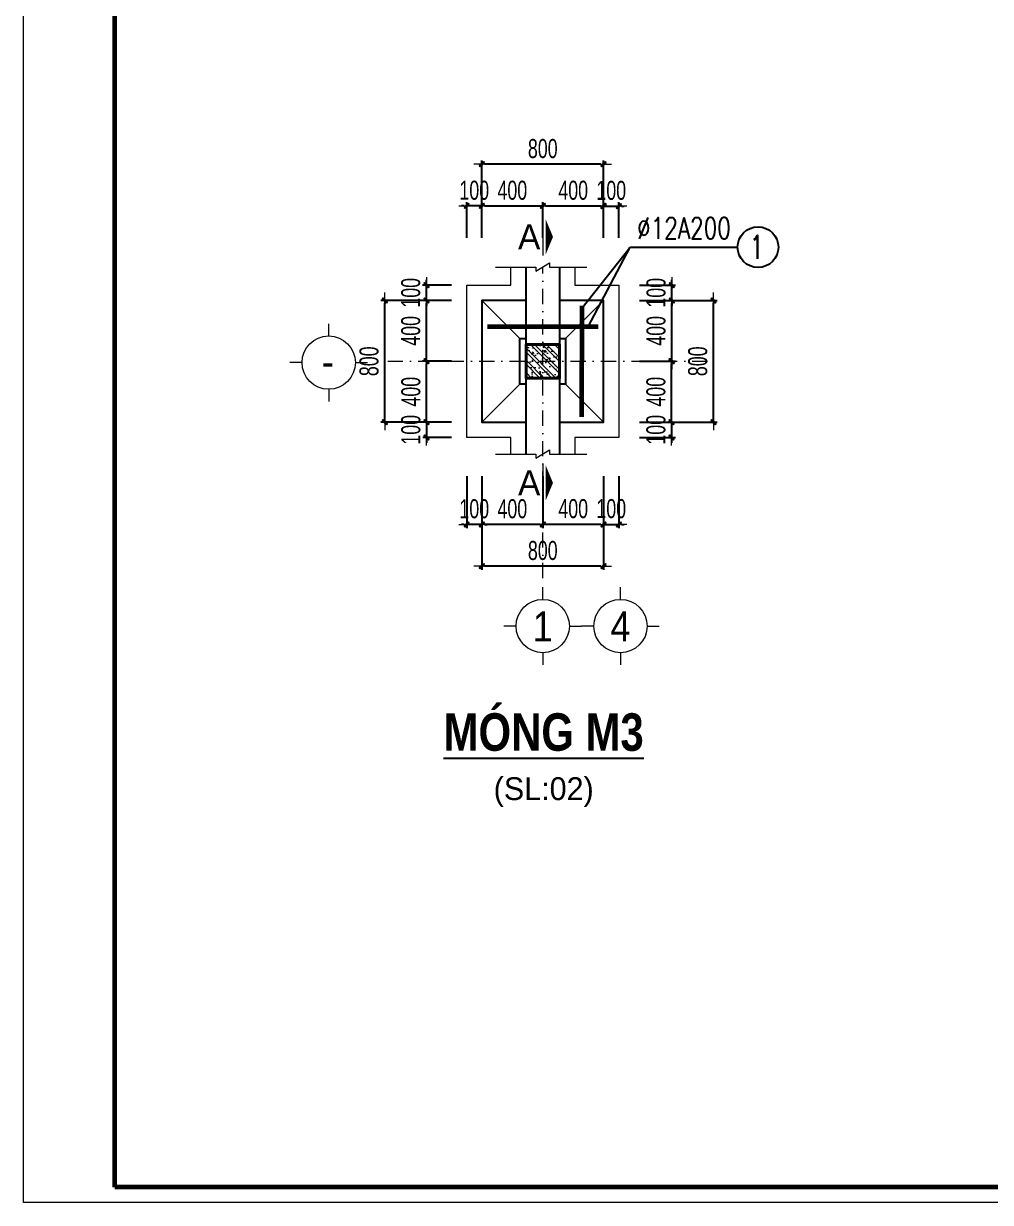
# Model space of a CAD drawing. Header units: millimetres. Extents: x -295047 to 304185, y -728047 to -308748.
# Drawn here: x -125055 to -118702, y -336524 to -328779 of the extents above; entities that cross this region are included whole.
import ezdxf
from ezdxf.enums import TextEntityAlignment as Align

# ---------------------------------------------------------------- set-up
doc = ezdxf.new("R2010")
doc.units = ezdxf.units.MM
doc.header["$MEASUREMENT"] = 0
doc.header["$PDMODE"] = 32
doc.linetypes.add('DASHDOT', pattern=[1, 0.5, -0.25, 0, -0.25])
doc.layers.get('Defpoints').update_dxf_attribs({"color": 1})
for name, color, linetype, lineweight in [('Khungten_LCDI', 7, 'Continuous', 5), ('LC Dim', 8, 'Continuous', 18), ('LC Hatch', 252, 'Continuous', 9), ('LC ISO', 153, 'Continuous', 13), ('LC Khac', 4, 'Continuous', 9), ('LC Net dam2', 6, 'Continuous', 40), ('LC Net dam3', 1, 'Continuous', 60), ('LC Net manh', 219, 'Continuous', 5), ('LC Net thay', 7, 'Continuous', 25), ('LC Net truc', 79, 'DASHDOT', 13), ('LC Text1', 3, 'Continuous', 20), ('LC Text2', 7, 'Continuous', 25)]:
    doc.layers.add(name, color=color, linetype=linetype, lineweight=lineweight)
doc.styles.add('HOATBIF', font='hoatbif.shx', dxfattribs={"width": 0.7})
doc.styles.add('Khungten', font='VHAVAN.TTF', dxfattribs={"width": 0.9, "height": 5000})
doc.styles.add('LC 1', font='VHAVANB.TTF')
doc.styles.add('LC 3', font='vnsimli.shx', dxfattribs={"width": 0.75})
doc.styles.add('LC3', font='VHARIALB.TTF', dxfattribs={"width": 0.8})
doc.styles.add('Title', font='VHBLACK.TTF', dxfattribs={"width": 0.8})
doc.dimstyles.new('1-100(1-50)', dxfattribs={"dimscale": 50, "dimtxt": 2.5, "dimasz": 0.35, "dimexe": 0.5, "dimexo": 0, "dimgap": 0.8, "dimtad": 1, "dimdec": 0, "dimzin": 0, "dimdsep": 46, "dimtxsty": 'HOATBIF', "dimblk1": 'DOT', "dimblk2": 'DOT', "dimsah": 1, "dimcen": -1, "dimdle": 1, "dimclrd": 256, "dimclre": 256, "dimclrt": 4, "dimadec": 3, "dimazin": 2, "dimtfac": 0.333333, "dimtdec": 0, "dimtix": 1, "dimtmove": 2, "dimatfit": 3, "dimldrblk": 'DOT', "dimfxl": 1, "dimtvp": 0.833333, "dimtolj": 1, "dimtzin": 0, "dimarcsym": 0})

# ---------------------------------------------------------------- blocks, each defined once
blk = doc.blocks.new('DOT')
at = {"layer": 'LC Dim'}
blk.add_line((-3, 0), (3, 0), dxfattribs=at)
at = {"layer": 'LC Dim', "color": 4}
blk.add_line((-1, -1), (1, 1), dxfattribs=at)
blk.add_lwpolyline([(0.5, 1), (-1, -0.5), (-0.5, -1), (1, 0.5)], close=True, dxfattribs=at)
blk = doc.blocks.new('*D53')
at = {"layer": 'Defpoints', "color": 0, "ltscale": 2, "transparency": 16777216}
for p in [(-122407.5, -330997.3), (-122242.3, -330997.3), (-122242.3, -331397.3)]:
    blk.add_point(p, dxfattribs=at)
at = {"layer": 'LC Dim', "lineweight": -2, "ltscale": 2, "transparency": 16777216}
for p, q in [((-122242.3, -330997.3), (-122432.5, -330997.3)), ((-122407.5, -331379.8), (-122407.5, -331014.8)), ((-122242.3, -331397.3), (-122432.5, -331397.3))]:
    blk.add_line(p, q, dxfattribs=at)
at = {"layer": 'LC Dim', "lineweight": -2, "ltscale": 2, "transparency": 16777216, "xscale": 17.5, "yscale": 17.5, "zscale": 17.5}
for p, rotation in [((-122407.5, -330997.3), 90), ((-122407.5, -331397.3), 270)]:
    blk.add_blockref('DOT', p, dxfattribs=dict(at, rotation=rotation))
at = {"layer": 'LC Dim', "color": 4, "ltscale": 2, "transparency": 16777216, "insert": (-122510, -331197.3), "char_height": 125, "attachment_point": 5, "rotation": 90, "style": 'HOATBIF'}
blk.add_mtext('\\A1;400', dxfattribs=at)
blk = doc.blocks.new('_Dot')
at = {"color": 0, "linetype": 'ByBlock', "lineweight": -2}
blk.add_line((-0.5, 0), (-1, 0), dxfattribs=at)
at = {"color": 0, "linetype": 'ByBlock', "const_width": 0.5}
blk.add_lwpolyline([(-0.25, 0, 1), (0.25, 0, 1)], format="xyb", close=True, dxfattribs=at)
blk = doc.blocks.new('*D54')
at = {"layer": 'Defpoints', "color": 0, "ltscale": 2, "transparency": 16777216}
for p in [(-122408.4, -330597.3), (-122242.3, -330597.3), (-122242.3, -330997.3)]:
    blk.add_point(p, dxfattribs=at)
at = {"layer": 'LC Dim', "lineweight": -2, "ltscale": 2, "transparency": 16777216}
for p, q in [((-122242.3, -330597.3), (-122433.4, -330597.3)), ((-122408.4, -330979.8), (-122408.4, -330614.8)), ((-122242.3, -330997.3), (-122433.4, -330997.3))]:
    blk.add_line(p, q, dxfattribs=at)
at = {"layer": 'LC Dim', "lineweight": -2, "ltscale": 2, "transparency": 16777216, "xscale": 17.5, "yscale": 17.5, "zscale": 17.5}
for p, rotation in [((-122408.4, -330597.3), 90), ((-122408.4, -330997.3), 270)]:
    blk.add_blockref('DOT', p, dxfattribs=dict(at, rotation=rotation))
at = {"layer": 'LC Dim', "color": 4, "ltscale": 2, "transparency": 16777216, "insert": (-122510.9, -330797.3), "char_height": 125, "attachment_point": 5, "rotation": 90, "style": 'HOATBIF'}
blk.add_mtext('\\A1;400', dxfattribs=at)
blk = doc.blocks.new('*D55')
at = {"layer": 'Defpoints', "color": 0, "ltscale": 2, "transparency": 16777216}
for p in [(-122408.4, -330497.3), (-122242.3, -330497.3), (-122242.3, -330597.3)]:
    blk.add_point(p, dxfattribs=at)
at = {"layer": 'LC Dim', "lineweight": -2, "ltscale": 2, "transparency": 16777216}
for p, q in [((-122408.4, -330479.8), (-122408.4, -330462.3)), ((-122242.3, -330497.3), (-122433.4, -330497.3)), ((-122408.4, -330597.3), (-122408.4, -330497.3)), ((-122242.3, -330597.3), (-122433.4, -330597.3)), ((-122408.4, -330614.8), (-122408.4, -330632.3))]:
    blk.add_line(p, q, dxfattribs=at)
at = {"layer": 'LC Dim', "lineweight": -2, "ltscale": 2, "transparency": 16777216, "xscale": 17.5, "yscale": 17.5, "zscale": 17.5}
for p, rotation in [((-122408.4, -330497.3), 270), ((-122408.4, -330597.3), 90)]:
    blk.add_blockref('DOT', p, dxfattribs=dict(at, rotation=rotation))
at = {"layer": 'LC Dim', "color": 4, "ltscale": 2, "transparency": 16777216, "insert": (-122510.9, -330547.3), "char_height": 125, "attachment_point": 5, "rotation": 90, "style": 'HOATBIF'}
blk.add_mtext('\\A1;100', dxfattribs=at)
blk = doc.blocks.new('*D56')
at = {"layer": 'Defpoints', "color": 0, "ltscale": 2, "transparency": 16777216}
for p in [(-122682.4, -330597.3), (-122242.3, -330597.3), (-122242.3, -331397.3)]:
    blk.add_point(p, dxfattribs=at)
at = {"layer": 'LC Dim', "lineweight": -2, "ltscale": 2, "transparency": 16777216}
for p, q in [((-122242.3, -330597.3), (-122707.4, -330597.3)), ((-122682.4, -331379.8), (-122682.4, -330614.8)), ((-122242.3, -331397.3), (-122707.4, -331397.3))]:
    blk.add_line(p, q, dxfattribs=at)
at = {"layer": 'LC Dim', "lineweight": -2, "ltscale": 2, "transparency": 16777216, "xscale": 17.5, "yscale": 17.5, "zscale": 17.5}
for p, rotation in [((-122682.4, -330597.3), 90), ((-122682.4, -331397.3), 270)]:
    blk.add_blockref('DOT', p, dxfattribs=dict(at, rotation=rotation))
at = {"layer": 'LC Dim', "color": 4, "ltscale": 2, "transparency": 16777216, "insert": (-122784.9, -330997.3), "char_height": 125, "attachment_point": 5, "rotation": 90, "style": 'HOATBIF'}
blk.add_mtext('\\A1;800', dxfattribs=at)
blk = doc.blocks.new('*D57')
at = {"layer": 'Defpoints', "color": 0, "ltscale": 2, "transparency": 16777216}
for p in [(-122242.3, -331397.3), (-122407.5, -331497.3), (-122242.3, -331497.3)]:
    blk.add_point(p, dxfattribs=at)
at = {"layer": 'LC Dim', "lineweight": -2, "ltscale": 2, "transparency": 16777216}
for p, q in [((-122242.3, -331397.3), (-122432.5, -331397.3)), ((-122407.5, -331379.8), (-122407.5, -331362.3)), ((-122407.5, -331397.3), (-122407.5, -331497.3)), ((-122242.3, -331497.3), (-122432.5, -331497.3)), ((-122407.5, -331514.8), (-122407.5, -331532.3))]:
    blk.add_line(p, q, dxfattribs=at)
at = {"layer": 'LC Dim', "lineweight": -2, "ltscale": 2, "transparency": 16777216, "xscale": 17.5, "yscale": 17.5, "zscale": 17.5}
for p, rotation in [((-122407.5, -331397.3), 270), ((-122407.5, -331497.3), 90)]:
    blk.add_blockref('DOT', p, dxfattribs=dict(at, rotation=rotation))
at = {"layer": 'LC Dim', "color": 4, "ltscale": 2, "transparency": 16777216, "insert": (-122510, -331447.3), "char_height": 125, "attachment_point": 5, "rotation": 90, "style": 'HOATBIF'}
blk.add_mtext('\\A1;100', dxfattribs=at)
blk = doc.blocks.new('TTRUC')
at = {"layer": 'LC ISO'}
for p, q in [((0, 6.95), (0, 10.13)), ((-6.95, 0), (-10.13, 0)), ((6.95, 0), (10.13, 0)), ((0, -6.95), (0, -10.13))]:
    blk.add_line(p, q, dxfattribs=at)
at = {"layer": 'LC Net manh'}
blk.add_circle((0, 0), 6.95, dxfattribs=at)
blk = doc.blocks.new('*D58')
at = {"layer": 'Defpoints', "color": 0, "ltscale": 2, "transparency": 16777216}
for p in [(-121008.8, -330997.3), (-120797.4, -330997.3), (-121008.8, -331397.3)]:
    blk.add_point(p, dxfattribs=at)
at = {"layer": 'LC Dim', "lineweight": -2, "ltscale": 2, "transparency": 16777216}
for p, q in [((-121008.8, -330997.3), (-120772.4, -330997.3)), ((-120797.4, -331379.8), (-120797.4, -331014.8)), ((-121008.8, -331397.3), (-120772.4, -331397.3))]:
    blk.add_line(p, q, dxfattribs=at)
at = {"layer": 'LC Dim', "lineweight": -2, "ltscale": 2, "transparency": 16777216, "xscale": 17.5, "yscale": 17.5, "zscale": 17.5}
for p, rotation in [((-120797.4, -330997.3), 90), ((-120797.4, -331397.3), 270)]:
    blk.add_blockref('DOT', p, dxfattribs=dict(at, rotation=rotation))
at = {"layer": 'LC Dim', "color": 4, "ltscale": 2, "transparency": 16777216, "insert": (-120899.9, -331197.3), "char_height": 125, "attachment_point": 5, "rotation": 90, "style": 'HOATBIF'}
blk.add_mtext('\\A1;400', dxfattribs=at)
blk = doc.blocks.new('*D59')
at = {"layer": 'Defpoints', "color": 0, "ltscale": 2, "transparency": 16777216}
for p in [(-121008.8, -330597.3), (-120796.5, -330597.3), (-121008.8, -330997.3)]:
    blk.add_point(p, dxfattribs=at)
at = {"layer": 'LC Dim', "lineweight": -2, "ltscale": 2, "transparency": 16777216}
for p, q in [((-121008.8, -330597.3), (-120771.5, -330597.3)), ((-120796.5, -330979.8), (-120796.5, -330614.8)), ((-121008.8, -330997.3), (-120771.5, -330997.3))]:
    blk.add_line(p, q, dxfattribs=at)
at = {"layer": 'LC Dim', "lineweight": -2, "ltscale": 2, "transparency": 16777216, "xscale": 17.5, "yscale": 17.5, "zscale": 17.5}
for p, rotation in [((-120796.5, -330597.3), 90), ((-120796.5, -330997.3), 270)]:
    blk.add_blockref('DOT', p, dxfattribs=dict(at, rotation=rotation))
at = {"layer": 'LC Dim', "color": 4, "ltscale": 2, "transparency": 16777216, "insert": (-120899, -330797.3), "char_height": 125, "attachment_point": 5, "rotation": 90, "style": 'HOATBIF'}
blk.add_mtext('\\A1;400', dxfattribs=at)
blk = doc.blocks.new('*D60')
at = {"layer": 'Defpoints', "color": 0, "ltscale": 2, "transparency": 16777216}
for p in [(-121008.8, -330497.3), (-120796.5, -330497.3), (-121008.8, -330597.3)]:
    blk.add_point(p, dxfattribs=at)
at = {"layer": 'LC Dim', "lineweight": -2, "ltscale": 2, "transparency": 16777216}
for p, q in [((-120796.5, -330479.8), (-120796.5, -330462.3)), ((-121008.8, -330497.3), (-120771.5, -330497.3)), ((-120796.5, -330597.3), (-120796.5, -330497.3)), ((-121008.8, -330597.3), (-120771.5, -330597.3)), ((-120796.5, -330614.8), (-120796.5, -330632.3))]:
    blk.add_line(p, q, dxfattribs=at)
at = {"layer": 'LC Dim', "lineweight": -2, "ltscale": 2, "transparency": 16777216, "xscale": 17.5, "yscale": 17.5, "zscale": 17.5}
for p, rotation in [((-120796.5, -330497.3), 270), ((-120796.5, -330597.3), 90)]:
    blk.add_blockref('DOT', p, dxfattribs=dict(at, rotation=rotation))
at = {"layer": 'LC Dim', "color": 4, "ltscale": 2, "transparency": 16777216, "insert": (-120899, -330547.3), "char_height": 125, "attachment_point": 5, "rotation": 90, "style": 'HOATBIF'}
blk.add_mtext('\\A1;100', dxfattribs=at)
blk = doc.blocks.new('*D61')
at = {"layer": 'Defpoints', "color": 0, "ltscale": 2, "transparency": 16777216}
for p in [(-121008.8, -330597.3), (-120522.5, -330597.3), (-121008.8, -331397.3)]:
    blk.add_point(p, dxfattribs=at)
at = {"layer": 'LC Dim', "lineweight": -2, "ltscale": 2, "transparency": 16777216}
for p, q in [((-121008.8, -330597.3), (-120497.5, -330597.3)), ((-120522.5, -331379.8), (-120522.5, -330614.8)), ((-121008.8, -331397.3), (-120497.5, -331397.3))]:
    blk.add_line(p, q, dxfattribs=at)
at = {"layer": 'LC Dim', "lineweight": -2, "ltscale": 2, "transparency": 16777216, "xscale": 17.5, "yscale": 17.5, "zscale": 17.5}
for p, rotation in [((-120522.5, -330597.3), 90), ((-120522.5, -331397.3), 270)]:
    blk.add_blockref('DOT', p, dxfattribs=dict(at, rotation=rotation))
at = {"layer": 'LC Dim', "color": 4, "ltscale": 2, "transparency": 16777216, "insert": (-120625, -330997.3), "char_height": 125, "attachment_point": 5, "rotation": 90, "style": 'HOATBIF'}
blk.add_mtext('\\A1;800', dxfattribs=at)
blk = doc.blocks.new('*D62')
at = {"layer": 'Defpoints', "color": 0, "ltscale": 2, "transparency": 16777216}
for p in [(-121008.8, -331397.3), (-121008.8, -331497.3), (-120797.4, -331497.3)]:
    blk.add_point(p, dxfattribs=at)
at = {"layer": 'LC Dim', "lineweight": -2, "ltscale": 2, "transparency": 16777216}
for p, q in [((-121008.8, -331397.3), (-120772.4, -331397.3)), ((-120797.4, -331379.8), (-120797.4, -331362.3)), ((-120797.4, -331397.3), (-120797.4, -331497.3)), ((-121008.8, -331497.3), (-120772.4, -331497.3)), ((-120797.4, -331514.8), (-120797.4, -331532.3))]:
    blk.add_line(p, q, dxfattribs=at)
at = {"layer": 'LC Dim', "lineweight": -2, "ltscale": 2, "transparency": 16777216, "xscale": 17.5, "yscale": 17.5, "zscale": 17.5}
for p, rotation in [((-120797.4, -331397.3), 270), ((-120797.4, -331497.3), 90)]:
    blk.add_blockref('DOT', p, dxfattribs=dict(at, rotation=rotation))
at = {"layer": 'LC Dim', "color": 4, "ltscale": 2, "transparency": 16777216, "insert": (-120899.9, -331447.3), "char_height": 125, "attachment_point": 5, "rotation": 90, "style": 'HOATBIF'}
blk.add_mtext('\\A1;100', dxfattribs=at)
blk = doc.blocks.new('*D63')
at = {"layer": 'Defpoints', "color": 0, "ltscale": 2, "transparency": 16777216}
for p in [(-121643.6, -331752.1), (-121243.7, -331752.1), (-121643.6, -332068.6)]:
    blk.add_point(p, dxfattribs=at)
at = {"layer": 'LC Dim', "lineweight": -2, "ltscale": 2, "transparency": 16777216}
for p, q in [((-121643.6, -331752.1), (-121643.6, -332093.6)), ((-121243.7, -331752.1), (-121243.7, -332093.6)), ((-121261.2, -332068.6), (-121626.1, -332068.6))]:
    blk.add_line(p, q, dxfattribs=at)
at = {"layer": 'LC Dim', "lineweight": -2, "ltscale": 2, "transparency": 16777216, "xscale": 17.5, "yscale": 17.5, "zscale": 17.5, "rotation": 180}
blk.add_blockref('DOT', (-121643.6, -332068.6), dxfattribs=at)
at = {"layer": 'LC Dim', "lineweight": -2, "ltscale": 2, "transparency": 16777216, "xscale": 17.5, "yscale": 17.5, "zscale": 17.5}
blk.add_blockref('DOT', (-121243.7, -332068.6), dxfattribs=at)
at = {"layer": 'LC Dim', "color": 4, "ltscale": 2, "transparency": 16777216, "insert": (-121443.6, -331966.1), "char_height": 125, "attachment_point": 5, "style": 'HOATBIF'}
blk.add_mtext('\\A1;400', dxfattribs=at)
blk = doc.blocks.new('*D64')
at = {"layer": 'Defpoints', "color": 0, "ltscale": 2, "transparency": 16777216}
for p in [(-122043.7, -331752.1), (-121643.6, -331752.1), (-122043.7, -332069.5)]:
    blk.add_point(p, dxfattribs=at)
at = {"layer": 'LC Dim', "lineweight": -2, "ltscale": 2, "transparency": 16777216}
for p, q in [((-122043.7, -331752.1), (-122043.7, -332094.5)), ((-121643.6, -331752.1), (-121643.6, -332094.5)), ((-121661.1, -332069.5), (-122026.2, -332069.5))]:
    blk.add_line(p, q, dxfattribs=at)
at = {"layer": 'LC Dim', "lineweight": -2, "ltscale": 2, "transparency": 16777216, "xscale": 17.5, "yscale": 17.5, "zscale": 17.5, "rotation": 180}
blk.add_blockref('DOT', (-122043.7, -332069.5), dxfattribs=at)
at = {"layer": 'LC Dim', "lineweight": -2, "ltscale": 2, "transparency": 16777216, "xscale": 17.5, "yscale": 17.5, "zscale": 17.5}
blk.add_blockref('DOT', (-121643.6, -332069.5), dxfattribs=at)
at = {"layer": 'LC Dim', "color": 4, "ltscale": 2, "transparency": 16777216, "insert": (-121843.6, -331967), "char_height": 125, "attachment_point": 5, "style": 'HOATBIF'}
blk.add_mtext('\\A1;400', dxfattribs=at)
blk = doc.blocks.new('*D65')
at = {"layer": 'Defpoints', "color": 0, "ltscale": 2, "transparency": 16777216}
for p in [(-122143.7, -331752.1), (-122043.7, -331752.1), (-122143.7, -332069.5)]:
    blk.add_point(p, dxfattribs=at)
at = {"layer": 'LC Dim', "lineweight": -2, "ltscale": 2, "transparency": 16777216}
for p, q in [((-122143.7, -331752.1), (-122143.7, -332094.5)), ((-122043.7, -331752.1), (-122043.7, -332094.5)), ((-122161.2, -332069.5), (-122178.7, -332069.5)), ((-122043.7, -332069.5), (-122143.7, -332069.5)), ((-122026.2, -332069.5), (-122008.7, -332069.5))]:
    blk.add_line(p, q, dxfattribs=at)
at = {"layer": 'LC Dim', "lineweight": -2, "ltscale": 2, "transparency": 16777216, "xscale": 17.5, "yscale": 17.5, "zscale": 17.5}
blk.add_blockref('DOT', (-122143.7, -332069.5), dxfattribs=at)
at = {"layer": 'LC Dim', "lineweight": -2, "ltscale": 2, "transparency": 16777216, "xscale": 17.5, "yscale": 17.5, "zscale": 17.5, "rotation": 180}
blk.add_blockref('DOT', (-122043.7, -332069.5), dxfattribs=at)
at = {"layer": 'LC Dim', "color": 4, "ltscale": 2, "transparency": 16777216, "insert": (-122093.7, -331967), "char_height": 125, "attachment_point": 5, "style": 'HOATBIF'}
blk.add_mtext('\\A1;100', dxfattribs=at)
blk = doc.blocks.new('*D66')
at = {"layer": 'Defpoints', "color": 0, "ltscale": 2, "transparency": 16777216}
for p in [(-122043.7, -331752.1), (-121243.7, -331752.1), (-122043.7, -332343.5)]:
    blk.add_point(p, dxfattribs=at)
at = {"layer": 'LC Dim', "lineweight": -2, "ltscale": 2, "transparency": 16777216}
for p, q in [((-122043.7, -331752.1), (-122043.7, -332368.5)), ((-121243.7, -331752.1), (-121243.7, -332368.5)), ((-121261.2, -332343.5), (-122026.2, -332343.5))]:
    blk.add_line(p, q, dxfattribs=at)
at = {"layer": 'LC Dim', "lineweight": -2, "ltscale": 2, "transparency": 16777216, "xscale": 17.5, "yscale": 17.5, "zscale": 17.5, "rotation": 180}
blk.add_blockref('DOT', (-122043.7, -332343.5), dxfattribs=at)
at = {"layer": 'LC Dim', "lineweight": -2, "ltscale": 2, "transparency": 16777216, "xscale": 17.5, "yscale": 17.5, "zscale": 17.5}
blk.add_blockref('DOT', (-121243.7, -332343.5), dxfattribs=at)
at = {"layer": 'LC Dim', "color": 4, "ltscale": 2, "transparency": 16777216, "insert": (-121643.7, -332241), "char_height": 125, "attachment_point": 5, "style": 'HOATBIF'}
blk.add_mtext('\\A1;800', dxfattribs=at)
blk = doc.blocks.new('*D67')
at = {"layer": 'Defpoints', "color": 0, "ltscale": 2, "transparency": 16777216}
for p in [(-121243.7, -331752.1), (-121143.7, -331752.1), (-121143.7, -332068.6)]:
    blk.add_point(p, dxfattribs=at)
at = {"layer": 'LC Dim', "lineweight": -2, "ltscale": 2, "transparency": 16777216}
for p, q in [((-121243.7, -331752.1), (-121243.7, -332093.6)), ((-121143.7, -331752.1), (-121143.7, -332093.6)), ((-121261.2, -332068.6), (-121278.7, -332068.6)), ((-121243.7, -332068.6), (-121143.7, -332068.6)), ((-121126.2, -332068.6), (-121108.7, -332068.6))]:
    blk.add_line(p, q, dxfattribs=at)
at = {"layer": 'LC Dim', "lineweight": -2, "ltscale": 2, "transparency": 16777216, "xscale": 17.5, "yscale": 17.5, "zscale": 17.5}
blk.add_blockref('DOT', (-121243.7, -332068.6), dxfattribs=at)
at = {"layer": 'LC Dim', "lineweight": -2, "ltscale": 2, "transparency": 16777216, "xscale": 17.5, "yscale": 17.5, "zscale": 17.5, "rotation": 180}
blk.add_blockref('DOT', (-121143.7, -332068.6), dxfattribs=at)
at = {"layer": 'LC Dim', "color": 4, "ltscale": 2, "transparency": 16777216, "insert": (-121193.7, -331966.1), "char_height": 125, "attachment_point": 5, "style": 'HOATBIF'}
blk.add_mtext('\\A1;100', dxfattribs=at)
blk = doc.blocks.new('*D68')
at = {"layer": 'Defpoints', "color": 0, "ltscale": 2, "transparency": 16777216}
for p in [(-122143.7, -329976.9), (-122143.7, -330185.2), (-122043.7, -330185.2)]:
    blk.add_point(p, dxfattribs=at)
at = {"layer": 'LC Dim', "lineweight": -2, "ltscale": 2, "transparency": 16777216}
for p, q in [((-122161.2, -329976.9), (-122178.7, -329976.9)), ((-122143.7, -330185.2), (-122143.7, -329951.9)), ((-122043.7, -329976.9), (-122143.7, -329976.9)), ((-122043.7, -330185.2), (-122043.7, -329951.9)), ((-122026.2, -329976.9), (-122008.7, -329976.9))]:
    blk.add_line(p, q, dxfattribs=at)
at = {"layer": 'LC Dim', "lineweight": -2, "ltscale": 2, "transparency": 16777216, "xscale": 17.5, "yscale": 17.5, "zscale": 17.5}
blk.add_blockref('DOT', (-122143.7, -329976.9), dxfattribs=at)
at = {"layer": 'LC Dim', "lineweight": -2, "ltscale": 2, "transparency": 16777216, "xscale": 17.5, "yscale": 17.5, "zscale": 17.5, "rotation": 180}
blk.add_blockref('DOT', (-122043.7, -329976.9), dxfattribs=at)
at = {"layer": 'LC Dim', "color": 4, "ltscale": 2, "transparency": 16777216, "insert": (-122093.7, -329874.4), "char_height": 125, "attachment_point": 5, "style": 'HOATBIF'}
blk.add_mtext('\\A1;100', dxfattribs=at)
blk = doc.blocks.new('*D69')
at = {"layer": 'Defpoints', "color": 0, "ltscale": 2, "transparency": 16777216}
for p in [(-122043.7, -329702.9), (-122043.7, -330185.2), (-121243.7, -330185.2)]:
    blk.add_point(p, dxfattribs=at)
at = {"layer": 'LC Dim', "lineweight": -2, "ltscale": 2, "transparency": 16777216}
for p, q in [((-122043.7, -330185.2), (-122043.7, -329677.9)), ((-121243.7, -330185.2), (-121243.7, -329677.9)), ((-121261.2, -329702.9), (-122026.2, -329702.9))]:
    blk.add_line(p, q, dxfattribs=at)
at = {"layer": 'LC Dim', "lineweight": -2, "ltscale": 2, "transparency": 16777216, "xscale": 17.5, "yscale": 17.5, "zscale": 17.5, "rotation": 180}
blk.add_blockref('DOT', (-122043.7, -329702.9), dxfattribs=at)
at = {"layer": 'LC Dim', "lineweight": -2, "ltscale": 2, "transparency": 16777216, "xscale": 17.5, "yscale": 17.5, "zscale": 17.5}
blk.add_blockref('DOT', (-121243.7, -329702.9), dxfattribs=at)
at = {"layer": 'LC Dim', "color": 4, "ltscale": 2, "transparency": 16777216, "insert": (-121643.7, -329600.4), "char_height": 125, "attachment_point": 5, "style": 'HOATBIF'}
blk.add_mtext('\\A1;800', dxfattribs=at)
blk = doc.blocks.new('*D70')
at = {"layer": 'Defpoints', "color": 0, "ltscale": 2, "transparency": 16777216}
for p in [(-121143.7, -329977.8), (-121243.7, -330185.2), (-121143.7, -330185.2)]:
    blk.add_point(p, dxfattribs=at)
at = {"layer": 'LC Dim', "lineweight": -2, "ltscale": 2, "transparency": 16777216}
for p, q in [((-121261.2, -329977.8), (-121278.7, -329977.8)), ((-121243.7, -330185.2), (-121243.7, -329952.8)), ((-121243.7, -329977.8), (-121143.7, -329977.8)), ((-121143.7, -330185.2), (-121143.7, -329952.8)), ((-121126.2, -329977.8), (-121108.7, -329977.8))]:
    blk.add_line(p, q, dxfattribs=at)
at = {"layer": 'LC Dim', "lineweight": -2, "ltscale": 2, "transparency": 16777216, "xscale": 17.5, "yscale": 17.5, "zscale": 17.5}
blk.add_blockref('DOT', (-121243.7, -329977.8), dxfattribs=at)
at = {"layer": 'LC Dim', "lineweight": -2, "ltscale": 2, "transparency": 16777216, "xscale": 17.5, "yscale": 17.5, "zscale": 17.5, "rotation": 180}
blk.add_blockref('DOT', (-121143.7, -329977.8), dxfattribs=at)
at = {"layer": 'LC Dim', "color": 4, "ltscale": 2, "transparency": 16777216, "insert": (-121193.7, -329875.3), "char_height": 125, "attachment_point": 5, "style": 'HOATBIF'}
blk.add_mtext('\\A1;100', dxfattribs=at)
blk = doc.blocks.new('TIEUDE1')
at = {"layer": 'LC Text2', "color": 7, "style": 'LC 1'}
blk.add_attdef('TIªU§Ò', text='', height=5, dxfattribs=at).set_placement((0, 0), align=Align.BOTTOM_CENTER)
blk.add_attdef('TL', text='', height=3, dxfattribs=at).set_placement((0, -2), align=Align.TOP_CENTER)
blk = doc.blocks.new('lcdi fix')
at = {"layer": 'Defpoints', "lineweight": 0}
blk.add_lwpolyline([(-1200, -14850), (-1200, 14850), (40800, 14850), (40800, -14850)], close=True, dxfattribs=at)
at = {"layer": 'Khungten_LCDI', "color": 5, "lineweight": 60}
blk.add_lwpolyline([(0, -14650), (0, 14650), (40600, 14650), (40600, -14650)], close=True, dxfattribs=at)
at = {"color": 7, "style": 'Khungten', "width": 0.8}
for tag, p in [('REVISION', (39499, -10746)), ('NGAYHT', (39546, -11609))]:
    blk.add_attdef(tag, text='', height=200, dxfattribs=at).set_placement(p, align=Align.CENTER)
at = {"layer": 'LC Text1', "style": 'Title', "width": 1.485915}
for tag, p, p2 in [('TENBANVE1', (36913, -8886), (40339, -8886)), ('TENBANVE2', (36913, -9562), (40339, -9562))]:
    blk.add_attdef(tag, text='', height=250, dxfattribs=at).set_placement(p, p2, align=Align.FIT)
at = {"layer": 'LC Text1', "style": 'Title', "width": 0.7}
blk.add_attdef('SOBANVE', text='', height=250, dxfattribs=at).set_placement((39562, -13896), align=Align.CENTER)
blk = doc.blocks.new('*D305')
at = {"layer": 'Defpoints', "color": 0, "ltscale": 2, "transparency": 16777216}
for p in [(-121643.7, -329976.9), (-122043.7, -330185.2), (-121643.7, -330185.2)]:
    blk.add_point(p, dxfattribs=at)
at = {"layer": 'LC Dim', "lineweight": -2, "ltscale": 2, "transparency": 16777216}
for p, q in [((-122043.7, -330185.2), (-122043.7, -329951.9)), ((-122026.2, -329976.9), (-121661.2, -329976.9)), ((-121643.7, -330185.2), (-121643.7, -329951.9))]:
    blk.add_line(p, q, dxfattribs=at)
at = {"layer": 'LC Dim', "lineweight": -2, "ltscale": 2, "transparency": 16777216, "xscale": 17.5, "yscale": 17.5, "zscale": 17.5, "rotation": 180}
blk.add_blockref('DOT', (-122043.7, -329976.9), dxfattribs=at)
at = {"layer": 'LC Dim', "lineweight": -2, "ltscale": 2, "transparency": 16777216, "xscale": 17.5, "yscale": 17.5, "zscale": 17.5}
blk.add_blockref('DOT', (-121643.7, -329976.9), dxfattribs=at)
at = {"layer": 'LC Dim', "color": 4, "ltscale": 2, "transparency": 16777216, "insert": (-121843.7, -329874.4), "char_height": 125, "attachment_point": 5, "style": 'HOATBIF'}
blk.add_mtext('\\A1;400', dxfattribs=at)
blk = doc.blocks.new('*D306')
at = {"layer": 'Defpoints', "color": 0, "ltscale": 2, "transparency": 16777216}
for p in [(-121243.7, -329976.9), (-121643.7, -330185.2), (-121243.7, -330185.2)]:
    blk.add_point(p, dxfattribs=at)
at = {"layer": 'LC Dim', "lineweight": -2, "ltscale": 2, "transparency": 16777216}
for p, q in [((-121643.7, -330185.2), (-121643.7, -329951.9)), ((-121626.2, -329976.9), (-121261.2, -329976.9)), ((-121243.7, -330185.2), (-121243.7, -329951.9))]:
    blk.add_line(p, q, dxfattribs=at)
at = {"layer": 'LC Dim', "lineweight": -2, "ltscale": 2, "transparency": 16777216, "xscale": 17.5, "yscale": 17.5, "zscale": 17.5, "rotation": 180}
blk.add_blockref('DOT', (-121643.7, -329976.9), dxfattribs=at)
at = {"layer": 'LC Dim', "lineweight": -2, "ltscale": 2, "transparency": 16777216, "xscale": 17.5, "yscale": 17.5, "zscale": 17.5}
blk.add_blockref('DOT', (-121243.7, -329976.9), dxfattribs=at)
at = {"layer": 'LC Dim', "color": 4, "ltscale": 2, "transparency": 16777216, "insert": (-121443.7, -329874.4), "char_height": 125, "attachment_point": 5, "style": 'HOATBIF'}
blk.add_mtext('\\A1;400', dxfattribs=at)

msp = doc.modelspace()

# ---------------------------------------------------------------- hatches: boundary and pattern name
at = {"layer": 'LC Hatch', "ltscale": 2}
h = msp.add_hatch(dxfattribs=at)
h.set_pattern_fill('BTCT', color=256, scale=15, angle=-90, style=0)
h.set_pattern_definition([(320, (-26178.44, -405803.83), (-9.41282, -107.58903), [11.25, -123.75]), (265, (-26178.44, -405803.83), (112.82882, 20.8127), [9, -99]), (10.4514, (-26179.23, -405812.8), (103.41593, -86.77641), [9.56103, -105.17132]), (316.1842, (-26148.44, -405803.83), (-24.82785, -160.08616), [16.875, -185.625]), (6.6356, (-26150.51, -405817.17), (146.11768, -140.1994), [14.34154, -157.75695]), (261.1842, (-26148.44, -405803.83), (146.1178, -140.1993), [13.5, -148.5]), (291, (-26155.94, -405818.83), (-60.392834, -89.53606), [11.25, -123.75]), (236, (-26155.94, -405818.83), (108.77251, -36.4973), [9, -99]), (341.4514, (-26160.97, -405826.29), (48.379575, -126.03339), [9.56103, -105.17132]), (307.5, (-26178.44, -405803.83), (49.934078, -1.823978), [0, -97.8, 0, -100.5, 0, -99.375]), (277.5, (-26178.44, -405803.83), (59.161757, -39.46043), [0, -57.3, 0, -95.55, 0, -37.875]), (237.5, (-26178.44, -405770.38), (-3.383231, -80.073365), [0, -37.5, 0, -117, 0, -155.25]), (227.5, (-26178.44, -405755.38), (15.015747, -87.477925), [0, -48.75, 0, -77.7, 0, -110.25]), (315, (-26178.44, -405803.83), (39.774756, 39.774756), []), (315, (-26178.44, -405830.346), (39.774756, 39.774756), [])])
h.paths.add_polyline_path([(-121753.7, -331107.3), (-121753.7, -330887.3), (-121533.7, -330887.3), (-121533.7, -331107.3)])

# ---------------------------------------------------------------- linework, layer by layer
at = {"layer": 'LC Dim', "ltscale": 2}
for points in [[(-121954.1, -330379.2), (-121688.7, -330379.2), (-121688.7, -330405.1), (-121598.7, -330351.6), (-121598.7, -330379.2), (-121354.1, -330379.2)], [(-121954.1, -331607), (-121688.7, -331607), (-121688.7, -331632.9), (-121598.7, -331579.4), (-121598.7, -331607), (-121354.1, -331607)]]:
    msp.add_lwpolyline(points, dxfattribs=at)
at = {"layer": 'LC Khac', "color": 1, "ltscale": 2}
for p, q in [((-121643.7, -330058.6), (-121643.7, -330301.3)), ((-121643.7, -331674.8), (-121643.7, -331917.5))]:
    msp.add_line(p, q, dxfattribs=at)
for points in [[(-121576.6, -330180, 0, 235.7, 0), (-121625.4, -330180, 137.5, 137.5, 0)], [(-121576.6, -331796.2, 0, 235.7, 0), (-121625.4, -331796.2, 137.5, 137.5, 0)]]:
    msp.add_lwpolyline(points, format="xyseb", dxfattribs=at)
at = {"layer": 'LC Net dam2', "ltscale": 2}
msp.add_lwpolyline([(-121717, -331107.3), (-121533.7, -331107.3), (-121533.7, -330887.3), (-121753.7, -330887.3), (-121753.7, -331107.3), (-121717, -331107.3)], dxfattribs=at)
at = {"layer": 'LC Net dam3'}
for p, q in [((-121386.8, -331361.7), (-121385.1, -330632.8)), ((-121279.5, -330771.5), (-122007.8, -330771.5))]:
    msp.add_line(p, q, dxfattribs=at)
at = {"layer": 'LC Net manh', "ltscale": 2}
for p, q in [((-122043.7, -330597.3), (-121793.7, -330847.3)), ((-121493.7, -330847.3), (-121243.7, -330597.3)), ((-122043.7, -331397.3), (-121793.7, -331147.3)), ((-121493.7, -331147.3), (-121243.7, -331397.3))]:
    msp.add_line(p, q, dxfattribs=at)
for points in [[(-121853.7, -331607), (-121853.7, -331497.3), (-122143.7, -331497.3), (-122143.7, -330497.3), (-121853.7, -330497.3), (-121853.7, -330379.2)], [(-121433.7, -330379.2), (-121433.7, -330497.3), (-121143.7, -330497.3), (-121143.7, -331497.3), (-121433.7, -331497.3), (-121433.7, -331607)]]:
    msp.add_lwpolyline(points, dxfattribs=at)
at = {"layer": 'LC Net thay'}
for p, q in [((-121753.7, -331607), (-121753.7, -330379.2)), ((-121533.7, -330379.2), (-121533.7, -331607))]:
    msp.add_line(p, q, dxfattribs=at)
at = {"layer": 'LC Net thay', "ltscale": 2}
for points in [[(-121753.7, -330597.3), (-122043.7, -330597.3), (-122043.7, -331397.3), (-121753.7, -331397.3)], [(-121533.7, -331397.3), (-121243.7, -331397.3), (-121243.7, -330597.3), (-121533.7, -330597.3)]]:
    msp.add_lwpolyline(points, dxfattribs=at)
at = {"layer": 'LC Net thay'}
for points in [[(-121753.7, -331147.3), (-121793.7, -331147.3), (-121793.7, -330847.3), (-121753.7, -330847.3)], [(-121533.7, -330847.3), (-121493.7, -330847.3), (-121493.7, -331147.3), (-121533.7, -331147.3)]]:
    msp.add_lwpolyline(points, dxfattribs=at)
at = {"layer": 'LC Net truc', "ltscale": 200}
for p, q in [((-121643.7, -332421.9), (-121643.7, -330378.3)), ((-122662.2, -330997.3), (-120532.8, -330997.3))]:
    msp.add_line(p, q, dxfattribs=at)
at = {"layer": 'LC Text2', "ltscale": 100}
msp.add_circle((-120229.4, -330247.3), 133.8, dxfattribs=at)

# ---------------------------------------------------------------- block references
at = {"layer": 'LC ISO', "xscale": 25.19610424696835, "yscale": 25.19610424696835, "zscale": 25.19610424696835}
for p in [(-123050.3, -331006), (-121643.7, -332737), (-121133.1, -332737)]:
    msp.add_blockref('TTRUC', p, dxfattribs=at)
at = {"layer": 'LC Net thay', "xscale": 0.5000000000000013, "yscale": 0.5000000000000013, "zscale": 0.5000000000000013}
msp.add_blockref('lcdi fix', (-124455, -329098.5), dxfattribs=at)
at = {"layer": 'LC Text2'}
ref = msp.add_blockref('TIEUDE1', (-121637.6, -333630.1), dxfattribs=dict(at, xscale=50.00000000009664, yscale=50.00000000009664, zscale=50.00000000009664))
ref.add_attrib('TIªU§Ò', '%%Umãng m3', dxfattribs={"color": 7, "height": 246.22, "style": 'LC3', "width": 0.8}).set_placement((-121637.6, -333630.1), align=Align.BOTTOM_CENTER)
ref.add_attrib('TL', '(sl:02)', dxfattribs={"color": 7, "height": 150, "style": 'LC 1'}).set_placement((-121637.6, -333730.1), align=Align.TOP_CENTER)

# ---------------------------------------------------------------- texts
at = {"ltscale": 2, "style": 'LC 1'}
for p in [(-121732.9, -330180), (-121732.9, -331796.2)]:
    msp.add_attdef('A', text='A', height=165, dxfattribs=at).set_placement(p, align=Align.MIDDLE_CENTER)
at = {"layer": 'LC Text1', "ltscale": 0.2, "style": 'LC 1', "width": 0.9}
for s, p in [('-', (-123055.5, -331157.8)), ('1', (-121643.7, -332897.5)), ('4', (-121133.1, -332897.5))]:
    msp.add_text(s, height=197.3, dxfattribs=at).set_placement(p, align=Align.BOTTOM_CENTER)
at = {"layer": 'LC Text2', "linetype": 'ByBlock', "style": 'LC 3', "width": 0.75}
msp.add_text('%%C12A200', height=138.89, dxfattribs=at).set_placement((-121023.9, -330191.9))
at = {"layer": 'LC Text2', "ltscale": 100, "style": 'LC 3', "width": 0.75}
msp.add_text('1', height=152.8, dxfattribs=at).set_placement((-120236.9, -330247.3), align=Align.MIDDLE_CENTER)

# ---------------------------------------------------------------- dimensions: what is measured, and where the dimension line sits
at = {"layer": 'LC Dim', "ltscale": 2}
for base, p1, p2, angle, picture, middle in [((-122043.7, -329702.9), (-121243.7, -330185.2), (-122043.7, -330185.2), 180, '*D69', (-121643.7, -329600.4)), ((-122143.7, -329976.9), (-122043.7, -330185.2), (-122143.7, -330185.2), 180, '*D68', (-122093.7, -329874.4)), ((-122408.4, -330497.3), (-122242.3, -330597.3), (-122242.3, -330497.3), 90, '*D55', (-122510.9, -330547.3)), ((-120796.5, -330497.3), (-121008.8, -330597.3), (-121008.8, -330497.3), 90, '*D60', (-120899, -330547.3)), ((-122682.4, -330597.3), (-122242.3, -331397.3), (-122242.3, -330597.3), 90, '*D56', (-122784.9, -330997.3)), ((-122408.4, -330597.3), (-122242.3, -330997.3), (-122242.3, -330597.3), 90, '*D54', (-122510.9, -330797.3)), ((-120796.5, -330597.3), (-121008.8, -330997.3), (-121008.8, -330597.3), 90, '*D59', (-120899, -330797.3)), ((-120522.5, -330597.3), (-121008.8, -331397.3), (-121008.8, -330597.3), 90, '*D61', (-120625, -330997.3)), ((-122407.5, -330997.3), (-122242.3, -331397.3), (-122242.3, -330997.3), 90, '*D53', (-122510, -331197.3)), ((-120797.4, -330997.3), (-121008.8, -331397.3), (-121008.8, -330997.3), 90, '*D58', (-120899.9, -331197.3)), ((-122407.5, -331497.3), (-122242.3, -331397.3), (-122242.3, -331497.3), 270, '*D57', (-122510, -331447.3)), ((-120797.4, -331497.3), (-121008.8, -331397.3), (-121008.8, -331497.3), 270, '*D62', (-120899.9, -331447.3)), ((-122143.7, -332069.5), (-122043.7, -331752.1), (-122143.7, -331752.1), 180, '*D65', (-122093.7, -331967)), ((-122043.7, -332069.5), (-121643.6, -331752.1), (-122043.7, -331752.1), 180, '*D64', (-121843.6, -331967)), ((-122043.7, -332343.5), (-121243.7, -331752.1), (-122043.7, -331752.1), 180, '*D66', (-121643.7, -332241)), ((-121643.6, -332068.6), (-121243.7, -331752.1), (-121643.6, -331752.1), 180, '*D63', (-121443.6, -331966.1))]:
    dim = msp.add_linear_dim(base=base, p1=p1, p2=p2, angle=angle, dimstyle='1-100(1-50)', dxfattribs=at)
    dim.commit()
    dim.dimension.update_dxf_attribs({"geometry": picture, "text_midpoint": middle})
for base, p1, p2, picture, middle in [((-121643.7, -329976.9), (-122043.7, -330185.2), (-121643.7, -330185.2), '*D305', (-121843.7, -329874.4)), ((-121243.7, -329976.9), (-121643.7, -330185.2), (-121243.7, -330185.2), '*D306', (-121443.7, -329874.4)), ((-121143.7, -329977.8), (-121243.7, -330185.2), (-121143.7, -330185.2), '*D70', (-121193.7, -329875.3)), ((-121143.7, -332068.6), (-121243.7, -331752.1), (-121143.7, -331752.1), '*D67', (-121193.7, -331966.1))]:
    dim = msp.add_linear_dim(base=base, p1=p1, p2=p2, dimstyle='1-100(1-50)', dxfattribs=at)
    dim.commit()
    dim.dimension.update_dxf_attribs({"geometry": picture, "text_midpoint": middle})

# ---------------------------------------------------------------- leaders
for points in [[(-121385.1, -330645.7), (-121069, -330247.3), (-120363.2, -330247.3)], [(-121345.4, -330771.5), (-121069, -330247.3), (-120363.2, -330247.3)]]:
    msp.add_leader(points, dimstyle='1-100(1-50)', dxfattribs=at)

doc.saveas('drawing.dxf')
